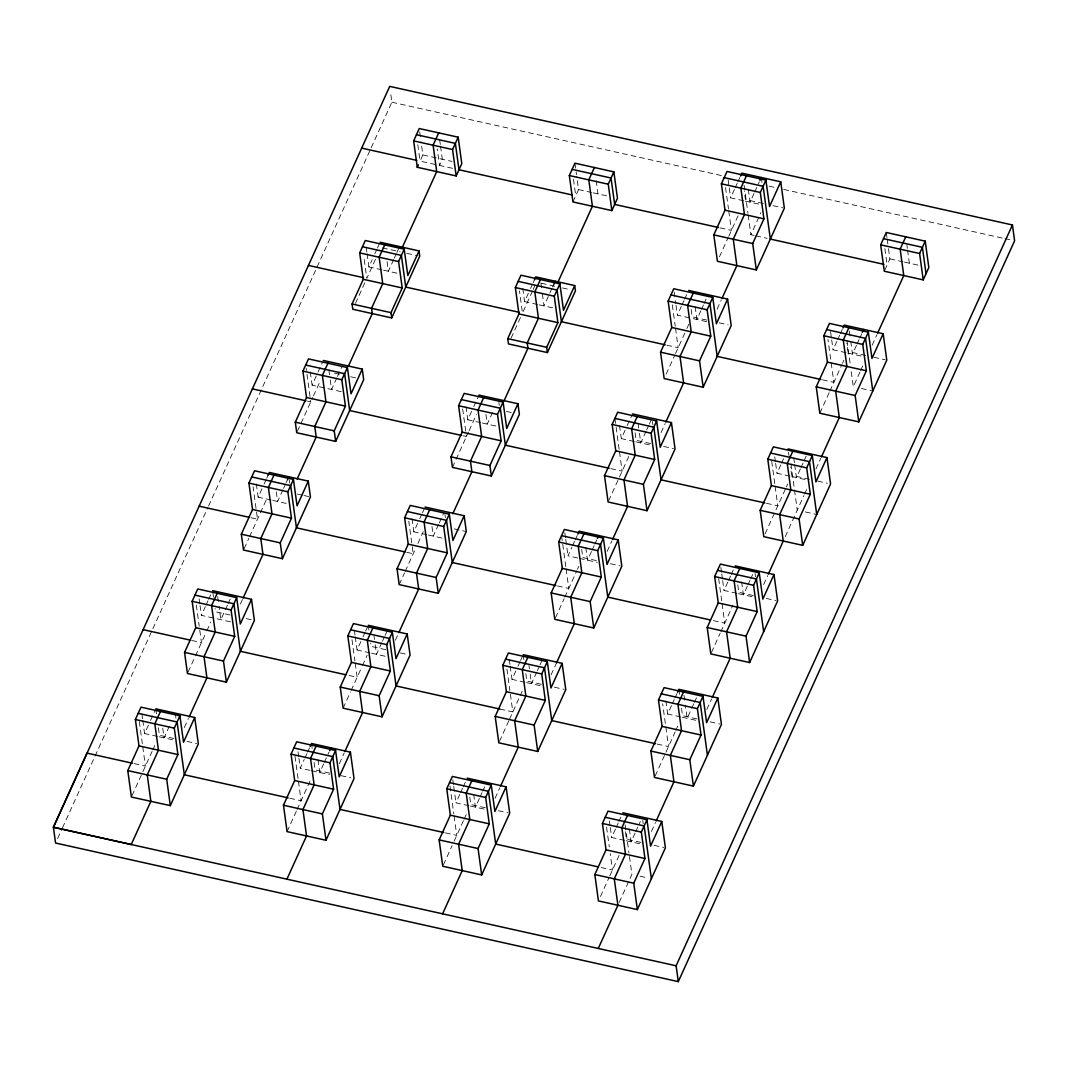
<?xml version="1.0" encoding="UTF-8"?>
<svg xmlns="http://www.w3.org/2000/svg" width="1068" height="1068" viewBox="0 0 1068 1068"><rect width="100%" height="100%" fill="white"/><g stroke="black" fill="none" stroke-linecap="round" stroke-linejoin="round"><path stroke-width="0.75" stroke-dasharray="5 3.75" d="M700.835 310.761L696.91 319.492L695.108 306.289M701.489 309.306L703.452 304.954M704.106 303.499L706.068 299.133M763.647 584.596L767.705 575.585M57.632 838.473L61.77 829.369M62.465 827.847L207.873 507.527M208.567 506.018L370.516 149.266M371.197 147.744L391.876 102.208L390.354 91.127M157.57 736.426L144.594 733.542L149.88 721.915M150.535 720.473L155.154 710.3M230.568 621.843L201.371 615.355L205.323 606.637M205.99 605.182L207.966 600.83M208.62 599.375L211.264 593.554M271.125 500.051L258.149 497.154L263.422 485.539M264.076 484.084L266.065 479.732M266.72 478.277L268.041 475.367M341.293 391.662L312.11 385.174L317.383 373.533M318.05 372.078L322.669 361.905M381.877 269.803L368.901 266.92L372.198 259.671M374.828 253.864L376.804 249.512M377.471 248.056L380.101 242.249M132.072 795.553L152.083 751.405M152.751 749.936L154.753 745.531M188.115 672.026L194.79 657.327M195.457 655.859L206.137 632.349M206.805 630.881L210.81 622.057M244.172 548.565L248.844 538.272M249.512 536.803L266.853 498.582M297.411 431.272L312.764 397.456M313.431 395.988L320.106 381.289M355.47 303.392L365.483 281.338M375.482 259.297L366.818 278.401L363.774 256.227M452.498 168.317L420.058 161.108L422.861 154.927L421.059 141.737M169.331 726.253L164.058 737.868L162.256 724.678M227.431 605.155L220.836 619.68L219.02 606.49M228.085 603.7L230.728 597.893M282.887 489.865L277.613 501.493L275.798 488.29M283.541 488.41L285.516 484.058M286.184 482.602L287.492 479.706M336.847 377.872L331.561 389.5L329.772 376.363M337.501 376.417L342.134 366.231M393.638 259.644L388.365 271.245L386.563 258.055M394.292 258.189L396.268 253.837M396.936 252.395L399.565 246.588M184.35 727.522L188.449 718.484M240.407 604.047L242.449 599.535M310.014 770.362L300.282 768.186L304.233 759.481M304.901 758.026L306.876 753.661M307.531 752.219L309.506 747.854M370.022 652.882L357.059 649.998L362.332 638.384M362.986 636.928L364.962 632.563M365.63 631.121L368.26 625.301L368.927 630.173M426.799 534.694L413.823 531.811L419.11 520.156M419.777 518.701L421.767 514.335M422.421 512.88L424.41 508.515M480.774 422.674L467.797 419.791L473.071 408.163M473.738 406.721L479.011 395.093M537.551 304.487L524.575 301.603L529.848 289.975M530.502 288.52L532.491 284.168M533.146 282.713L534.467 279.803M287.078 831.625L296.423 811.039M297.091 809.571L311.095 778.705M343.122 708.177L350.464 691.997M351.132 690.515L361.812 666.993M362.479 665.524L367.152 655.231M399.205 584.623L404.545 572.862M405.213 571.393L415.225 549.352M417.895 543.465L423.235 531.704M452.431 467.384L468.451 432.113M469.119 430.644L476.448 414.464M511.145 338.035L521.157 315.994M532.505 291.003L522.492 313.044L519.462 290.883M533.172 289.535L535.175 285.116M572.942 201.932L578.549 189.583L576.733 176.38M323.697 763.807L319.746 772.524L317.93 759.335M324.352 762.352L328.971 752.192M381.783 642.709L376.51 654.337L374.708 641.134M382.451 641.254L384.427 636.902M385.081 635.447L387.724 629.639M438.574 524.495L433.288 536.136L431.485 522.946M439.242 523.04L443.861 512.84M492.535 412.502L487.262 424.116L485.446 410.926M551.942 288.493L544.039 305.929L542.224 292.739M552.61 287.052L553.932 284.141M339.344 763.687L344.136 753.14M395.4 640.199L398.137 634.165M468.945 805.713L455.969 802.829L459.921 794.125M460.575 792.67L462.551 788.317M463.218 786.862L465.848 781.055M524.989 682.265L512.013 679.368L517.286 667.754M517.953 666.298L519.929 661.946M520.583 660.491L523.227 654.684L523.894 659.624M577.761 558.03L567.989 555.854L571.941 547.15M572.595 545.695L574.571 541.342M575.238 539.901L577.214 535.549M634.285 441.498L621.309 438.601L626.582 426.986M627.25 425.531L631.869 415.359M706.642 321.655L677.366 315.14L681.317 306.423M681.985 304.967L683.961 300.615M684.615 299.16L687.258 293.353M743.582 200.731L730.605 197.847L734.57 189.129M735.225 187.674L737.2 183.309M737.868 181.867L739.844 177.502M463.445 820.705L452.765 844.214M464.113 819.236L466.783 813.362M499.477 741.339L508.822 720.753M509.489 719.285L519.502 697.23M520.169 695.762L523.507 688.419M555.44 617.838L564.118 598.734M564.785 597.266L576.8 570.779M577.454 569.311L578.789 566.36M628.798 456.477L608.773 500.518M666.165 374.16L674.842 355.043M675.51 353.575L686.177 330.065M686.844 328.597L688.847 324.178M719.418 256.867L728.082 237.75M728.75 236.282L739.43 212.759M479.385 798.45L475.42 807.154L473.618 793.965M480.039 796.995L482.015 792.643M482.683 791.188L484.658 786.836M536.75 672.079L531.477 683.707L529.661 670.504M537.404 670.624L539.38 666.272M540.048 664.817L542.678 659.009M591.485 551.502L587.534 560.206L585.731 547.016M592.153 550.047L594.128 545.695M594.783 544.239L596.758 539.887M646.047 431.312L640.773 442.94L638.971 429.803M646.701 429.87L648.69 425.505M649.344 424.049L651.987 418.242M754.035 193.455L750.07 202.172L748.267 188.983M754.689 192L759.308 181.84M495.031 798.33L499.811 787.784M551.088 674.856L556.548 662.814M607.118 551.422L611.897 540.902M661.065 432.593L665.164 423.555M717.109 309.146L721.194 300.135M754.128 235.454L750.884 234.733L760.897 212.692M624.62 840.382L611.644 837.486L615.595 828.781M616.263 827.326L618.239 822.961M618.893 821.519L620.868 817.154M680.663 716.908L667.687 714.025L671.652 705.307M672.306 703.852L674.282 699.5M674.949 698.045L677.579 692.238M789.96 476.141L776.997 473.257L780.895 464.673M781.536 463.232L784.139 457.518M846.016 352.68L833.04 349.783L837.005 341.066M837.659 339.624L839.635 335.259M840.302 333.803L842.278 329.451M736.92 593.341L724.011 590.471L727.949 581.806M728.603 580.351L730.579 576.026M731.233 574.571L733.85 568.79M600.443 896.506L609.12 877.402M609.788 875.934L620.455 852.411M655.165 775.982L675.176 731.887M675.844 730.419L677.846 726.013M711.475 652.441L720.112 633.404M720.78 631.949L732.781 605.529M765.129 533.746L785.714 488.383M786.382 486.928L787.703 484.031M819.837 413.223L829.182 392.637M829.849 391.168L841.864 364.709M842.532 363.24L843.867 360.303M884.865 269.99L889.911 258.883L888.095 245.68M635.059 833.107L631.108 841.824L629.292 828.635M635.714 831.652L640.333 821.492M693.746 703.825L687.151 718.35L685.349 705.16M694.4 702.37L697.044 696.563M800.346 468.999L796.448 477.583L794.645 464.393M801 467.57L803.603 461.843M804.244 460.415L806.193 456.116M856.456 345.405L852.504 354.122L850.702 340.919M857.123 343.949L859.099 339.597M859.753 338.142L861.742 333.777M619.24 902.313L631.909 874.385L629.199 854.6M651.4 831.478L655.498 822.44M785.26 536.603L803.857 495.619M804.524 494.177L807.822 486.901M815.925 469.039L820.745 458.439M859.994 371.984L853.319 386.683L851.062 370.222M860.661 370.516L863.999 363.16M872.142 345.218L876.948 334.618M443.42 864.773L452.098 845.682M706.789 709.486L711.608 698.939M747.346 586.118L743.381 594.783L741.579 581.633M748.014 584.677L749.99 580.338M750.657 578.896L752.646 574.571M454.247 528.887L466.315 531.544M406.734 552.316L413.223 553.758L408.777 521.277M391.876 102.208L721.941 175.673M769.094 186.166L775.595 187.608M783.725 189.423L1003.212 238.271M1004.841 238.631L1011.343 240.086M763.273 203.507L745.437 199.529L744.303 191.292M773.005 205.67L782.737 207.833M745.21 201.091L759.802 204.335M422.861 154.927L452.058 161.428M578.549 189.583L591.525 192.467M593.14 192.827L607.732 196.071M889.911 258.883L902.887 261.767M904.503 262.127L919.094 265.371M720.072 227.871L731.42 230.408L728.71 210.61M755.744 235.814L767.104 238.338M382.451 247.896L400.286 251.861M406.774 253.303L418.122 255.839M541.369 283.26L555.974 286.518M562.449 287.959L570.566 289.762M706.789 320.08L692.184 316.836L691.063 308.585M719.165 322.843L728.189 324.846M865.707 355.457L847.872 351.479L846.737 343.242M873.811 357.259L885.172 359.782M847.645 353.041L862.236 356.285M383.505 270.164L398.097 273.421M539.166 304.847L553.758 308.091M666.819 345.178L678.18 347.701L675.47 327.903M822.507 379.821L833.854 382.344L827.98 339.464M861.422 388.485L872.783 391.008M334.511 373.173L339.37 374.254M350.718 376.777L358.835 378.579M506.406 411.42L511.265 412.515M650.732 443.554L636.141 440.296L634.779 430.404M663.709 446.437L673.441 448.6M809.491 479.278L791.655 475.313L790.52 467.063M817.594 481.094L827.326 483.257M635.901 441.858L650.505 445.102M791.588 476.502L806.18 479.759M482.389 423.035L496.994 426.292M307.517 401.141L310.761 401.875L306.156 368.246M463.205 435.797L466.449 436.518L462.257 406M610.776 468.638L622.123 471.175L619.413 451.377M766.45 503.295L777.811 505.818L775.088 486.033M805.379 511.959L816.726 514.482M297.478 494.07L302.337 495.151M303.966 495.512L308.826 496.593M610.455 563.73L620.188 565.893M753.381 595.543L738.789 592.299L737.654 584.049M766.317 598.427L775.995 600.576M738.535 593.701L753.114 596.945M579.39 558.39L597.266 562.369M272.74 500.411L287.332 503.655M428.428 535.055L443.861 538.486M251.033 517.726L257.508 519.168L253.063 486.688M557.469 585.931L568.79 588.441L566.08 568.657M713.397 620.628L724.771 623.165L722.061 603.367M230.074 615.021L215.469 611.764L215.028 608.52M246.281 618.626L252.769 620.067M385.748 649.664L371.157 646.42L370.716 643.163M400.34 652.908L406.828 654.364M541.436 684.321L526.831 681.064L525.71 672.827M554.399 687.205L564.131 689.367M697.11 718.964L682.519 715.72L681.384 707.47M710.087 721.848L719.819 724.024M526.604 682.626L541.196 685.87M682.292 717.269L696.883 720.513M371.651 653.242L386.242 656.5M191.733 640.466L201.465 642.629L199.449 627.891M349.036 675.483L357.139 677.286L355.123 662.547M499.851 709.045L512.827 711.929L510.117 692.144M657.154 744.062L668.501 746.585L662.627 703.705M174.017 738.482L159.426 735.238L158.291 726.988M186.993 741.379L196.726 743.542M329.705 773.139L315.1 769.881L313.979 761.644M341.052 775.662L350.785 777.824M485.379 807.782L470.788 804.538L469.653 796.287M498.356 810.679L508.088 812.841M641.067 842.438L626.462 839.181L625.341 830.944M654.03 845.322L663.762 847.485M159.199 736.786L173.79 740.044M311.629 770.722L329.465 774.687M470.561 806.073L485.152 809.33M626.235 840.743L640.827 843.987M134.061 763.58L145.408 766.103L142.698 746.318M289.735 798.223L301.096 800.76L298.386 780.962M445.423 832.88L456.77 835.403L454.06 815.618M601.097 867.523L612.458 870.06L610.188 853.559M640.026 876.187L648.129 877.989M596.331 560.58L582.794 557.536L581.673 549.299M906.879 245.066L907.333 248.363M907.56 250.019L909.362 263.209M886.293 232.49L886.974 237.443M887.201 239.085L887.868 244.038M884.851 248.564L887.107 265.051M849.34 331.027L850.475 339.277M847.004 340.612L850.155 363.641M830.557 331.641L831.465 338.236M831.692 339.891L833.04 349.783M761.284 177.475L762.192 184.07M793.738 457.798L794.418 462.738M790.934 463.966L797.262 510.157M788.491 452.218L788.945 455.515M744.102 185.258L747.947 213.293M748.174 214.948L750.884 234.733M774.727 456.77L775.408 461.71M775.635 463.365L776.997 473.257M771.71 461.283L774.874 484.378M728.122 179.704L729.03 186.299M729.257 187.941L730.605 197.847M725.546 187.527L728.483 208.968M755.076 573.529L755.53 576.84M720.847 567.388L721.527 572.328M721.754 573.983L722.435 578.923M722.662 580.578L724.011 590.471M718.671 578.629L721.835 601.725M674.202 292.045L675.777 303.592M676.004 305.234L677.366 315.14M672.306 304.821L675.243 326.261M652.428 421.54L652.882 424.837M683.987 695.268L685.122 703.505M678.901 689.327L679.582 694.28M638.077 423.248L638.744 428.161M596.198 180.719L598 193.909M665.885 700.822L667.687 714.025M619.507 425.411L621.309 438.601M614.901 418.389L619.186 449.721M574.931 163.19L576.506 174.738M573.489 179.264L575.745 195.751M642.762 820.424L643.216 823.722M625.14 824.91L628.972 852.945M540.875 282.833L541.997 291.083M609.387 820.998L610.055 825.951M610.282 827.593L611.644 837.486M606.584 827.166L609.294 846.964M564.825 532.772L565.506 537.711M565.733 539.367L567.989 555.854M561.554 535.669L565.853 567.001M522.773 288.4L524.575 301.603M498.889 402.449L499.29 405.453M528.98 665.564L529.434 668.862M439.615 139.467L440.296 144.42M440.523 146.062L442.326 159.266L439.522 165.433L437.266 148.946M509.303 659.583L509.983 664.523M510.21 666.178L512.013 679.368M506.953 669.049L509.89 690.489M465.995 406.601L467.797 419.791M419.697 131.845L420.832 140.082M417.802 144.607L420.058 161.108M444.956 514.549L445.396 517.726M452.805 779.733L453.486 784.686M453.713 786.342L455.969 802.829M449.988 785.928L453.833 813.963M412.021 518.607L413.823 531.811M366.19 247.122L366.871 252.075M367.098 253.73L368.901 266.92M374.027 636.194L374.481 639.492M328.864 369.795L329.545 374.721M354.349 630.213L355.017 635.153M355.244 636.808L357.059 649.998M351.986 639.612L354.896 660.905M310.307 372.038L312.11 385.174M289.254 479.959L289.682 483.123M311.496 743.502L312.39 750.096M298.025 751.698L298.693 756.651M298.92 758.293L300.282 768.186M294.995 756.224L298.159 779.32M256.333 483.964L258.149 497.154M217.672 596.585L218.806 604.835M212.812 592.286L213.466 597.145M199.115 598.854L199.796 603.807M200.023 605.449L201.371 615.355M196.298 604.955L199.222 626.249M175.272 713.184L176.167 719.779M155.808 708.845L156.489 713.798M141.884 713.744L142.565 718.697M142.792 720.353L144.594 733.542M139.307 721.567L142.471 744.663"/><path stroke-width="1.5" d="M842.932 327.996L844.254 325.099L883.169 333.75L871.969 358.447L868.364 332.188L848.886 327.729L843.279 340.078L846.897 366.471L835.683 391.155L839.301 417.548L821.425 456.93M773.993 574.544L777.611 600.937L749.643 662.547L710.821 653.91L707.203 627.517L718.257 602.926L714.639 576.533L720.406 564.091L759.241 572.822L762.832 599.121L773.993 574.544L735.171 565.906M768.386 574.077L783.258 541.022L779.64 514.629L790.854 489.932L787.236 463.552L792.843 451.203M160.44 711.488L154.833 723.837L158.451 750.217L147.237 774.914L150.855 801.307L131.244 844.521L53.413 827.259L389.713 86.374L1012.437 224.974L1014.6 240.807L678.287 981.625L55.563 843.026L53.4 827.193L87.029 753.114L132.432 763.22M194.723 717.509L198.341 743.902L170.319 805.632L131.404 797.035L127.786 770.589L139 745.891L135.382 719.498L140.989 707.149L179.905 715.814L183.522 742.207L194.723 717.509L155.808 708.845M251.501 599.322L254.398 620.428L226.376 682.158L187.447 673.507L184.564 652.388L195.764 627.69L192.147 601.311L197.754 588.962L236.682 597.639L240.287 624.006L251.501 599.322L212.585 590.657M308.278 481.121L310.441 496.954L282.419 558.697L243.504 550.033L241.328 534.2L252.542 509.503L248.924 483.11L254.531 470.774L293.446 479.425L297.064 505.818L308.278 481.121L269.363 472.47L268.041 475.367M362.252 369.114L363.694 379.661L335.672 441.404L296.744 432.74L295.302 422.18L306.516 397.483L302.898 371.103L308.505 358.901L347.42 367.566L351.025 393.838L362.252 369.114L323.324 360.45M419.03 250.913L419.751 256.2L391.716 317.93L352.8 309.266L352.08 303.993L363.294 279.295L359.676 252.902L365.296 240.527L404.211 249.191L407.829 275.584L419.03 250.913L380.101 242.249M413.65 140.883L419.257 128.534L458.172 137.198L461.79 163.591L456.183 175.94L417.254 167.275L413.65 140.883L452.565 149.547L456.183 175.94M217.218 593.287L211.611 605.636L215.229 632.029L204.015 656.727L206.912 677.833L189.143 716.988M273.995 475.1L268.388 487.449L272.006 513.841L260.792 538.526L262.955 554.359L243.144 598.027M327.969 363.227L322.362 375.429L325.98 401.822L314.766 426.506L316.208 437.066L297.118 479.118M417.254 167.275L418.376 164.806M384.747 244.866L379.14 257.241L382.744 283.621L371.544 308.318L372.265 313.591L348.342 366.297M438.708 132.873L433.101 145.221L436.719 171.601L402.342 247.322M170.319 805.632L166.701 779.24L177.915 754.555L174.298 728.162L179.905 715.814M287.492 479.706L288.814 476.795M226.376 682.158L223.479 661.052L234.693 636.354L231.075 609.975L236.682 597.639M282.419 558.697L280.257 542.864L291.457 518.167L287.853 491.774L293.446 479.425M347.42 367.566L341.813 379.754L345.431 406.147L334.217 430.845L335.672 441.404M391.716 317.93L390.995 312.657L402.209 287.959L398.591 261.567L404.211 249.191M452.565 149.547L458.172 137.198M350.411 752.166L354.029 778.545L325.994 840.262L287.078 831.625L283.461 805.232L294.675 780.534L291.057 754.155L296.664 741.806L335.579 750.47L339.197 776.85L350.411 752.166L311.496 743.502L310.174 746.399M407.188 633.965L410.072 655.084L382.037 716.828L343.122 708.177L340.225 687.058L351.452 662.347L347.834 635.954L353.441 623.605L392.356 632.269L395.974 658.662L407.188 633.965L368.26 625.301M464.153 515.751L466.315 531.544L438.294 593.327L399.205 584.623L397.042 568.79L408.23 544.159L404.612 517.766L410.219 505.418L449.308 514.162L452.912 540.501L464.153 515.751L425.064 507.06M517.927 403.757L519.382 414.317L491.347 476.008L452.431 467.384L450.99 456.837L462.19 432.139L458.586 405.747L464.179 393.398L503.108 402.062L506.726 428.455L517.927 403.757L479.011 395.093M574.704 285.57L575.425 290.843L547.403 352.574L508.488 343.923L507.754 338.636L518.968 313.939L515.35 287.559L520.957 275.21L559.886 283.874L563.49 310.254L574.704 285.57L535.789 276.906L534.467 279.803M569.324 175.539L574.931 163.19L613.846 171.855L617.464 198.248L611.857 210.583L572.942 201.932L569.324 175.539L608.253 184.203L611.857 210.583M316.128 746.131L310.521 758.48L314.139 784.873L302.925 809.557L306.543 835.95L286.918 879.164M372.906 627.944L367.299 640.293L370.903 666.672L359.689 691.396L362.586 712.503L344.817 751.645M429.67 509.756L424.063 522.092L427.681 548.485L416.493 573.115L418.669 588.962L398.831 632.656M483.644 397.737L478.037 410.085L481.655 436.465L470.441 461.162L471.896 471.722L452.819 513.721M540.421 279.536L534.814 291.884L538.432 318.277L527.218 342.975L527.939 348.248L504.016 400.954M329.625 750.737L330.947 747.827M594.395 167.516L588.788 179.865L592.406 206.257L558.03 281.965M325.994 840.262L322.389 813.896L333.59 789.199L329.985 762.819L335.579 750.47M382.037 716.828L379.153 695.722L390.367 671.011L386.749 644.618L392.356 632.269M438.294 593.327L436.131 577.494L447.305 552.85L443.701 526.511L449.308 514.162M553.932 284.141L555.24 281.231M491.347 476.008L489.905 465.488L501.119 440.804L497.501 414.411L503.108 402.062M547.403 352.574L546.683 347.3L557.883 322.603L554.279 296.223L559.886 283.874M608.253 184.203L613.846 171.855M506.085 786.809L509.703 813.202L481.681 874.932L442.753 866.241L439.148 839.889L450.349 815.191L446.744 788.798L452.351 776.436L491.267 785.1L494.884 811.493L506.085 786.809L467.17 778.145M562.142 663.335L565.76 689.728L537.738 751.458L498.809 742.807L495.192 716.414L506.406 691.717L502.788 665.324L508.395 652.989L547.323 661.653L550.928 688.032L562.142 663.335L523.227 654.684M618.198 539.874L621.803 566.254L593.781 627.997L554.773 619.32L551.168 592.927L562.302 568.376L558.697 541.983L564.371 529.461L603.38 538.152L606.998 564.531L618.198 539.874L579.19 531.183L577.868 534.093M671.438 422.581L675.056 448.961L647.034 510.704L608.106 501.987L604.501 475.647L615.769 450.829L612.151 424.437L617.691 412.221L656.633 421.006L660.238 447.265L671.438 422.581L632.523 413.917M727.588 299.12L731.193 325.513L703.171 387.243L664.163 378.566L660.545 352.173L671.759 327.489L668.141 301.096L673.748 288.747L712.756 297.425L716.374 323.818L727.588 299.12L688.58 290.443M780.748 181.814L784.353 208.193L756.331 269.937L717.416 261.273L713.798 234.88L725.012 210.182L721.394 183.803L727.001 171.454L765.916 180.118L769.534 206.498L780.748 181.814L741.819 173.149L740.498 176.046M471.816 780.775L466.195 793.137L469.813 819.516L458.599 844.214L462.217 870.607L442.606 913.821M527.859 657.314L522.252 669.663L525.87 696.056L514.656 720.74L518.274 747.133L500.505 786.288M583.916 533.813L578.242 546.335L581.846 572.728L570.712 597.279L574.317 623.659L556.548 662.814M746.452 175.779L740.858 188.128L744.463 214.521L733.262 239.219L736.867 265.598L721.875 298.639M597.413 538.446L598.734 535.535M759.962 180.385L761.284 177.475M481.681 874.932L478.064 848.539L489.277 823.855L485.66 797.462L491.267 785.1M537.738 751.458L534.12 725.079L545.321 700.381L541.716 673.988L547.323 661.653M593.781 627.997L590.163 601.604L601.311 577.054L597.693 550.674L603.38 538.152M647.034 510.704L643.417 484.311L654.684 459.494L651.093 433.234L656.633 421.006M703.171 387.243L699.553 360.864L710.767 336.166L707.149 309.773L712.756 297.425M756.331 269.937L752.713 243.544L763.927 218.847L760.309 192.467L765.916 180.118M612.578 539.407L627.57 506.365L623.952 479.973L635.22 455.155L631.615 428.762L637.169 416.68M665.845 422.047L683.627 382.891L680.009 356.512L691.223 331.814L687.605 305.421L693.292 293.099M661.773 821.466L665.391 847.845L637.356 909.589L598.44 900.925L594.823 874.532L606.037 849.834L602.419 823.455L608.026 811.106L646.941 819.77L650.559 846.15L661.773 821.466L622.858 812.801M717.83 697.991L721.434 724.384L693.412 786.115L654.497 777.451L650.879 751.058L662.093 726.374L658.475 699.981L664.082 687.632L702.998 696.323L706.615 722.689L717.83 697.991L678.901 689.327L677.579 692.238M826.966 457.585L830.57 483.978L802.709 545.347L763.794 536.683L760.176 510.304L771.39 485.606L767.772 459.213L773.379 446.865L812.294 455.529L815.912 481.922L826.966 457.585L788.037 448.92M883.169 333.75L886.787 360.143L858.765 421.873L819.837 413.223L816.232 386.83L827.433 362.132L823.828 335.739L829.435 323.404L848.886 327.729M880.686 244.839L886.293 232.49L925.208 241.154L928.826 267.547L923.219 279.883L884.304 271.232L880.686 244.839L919.601 253.503L923.219 279.883M627.49 815.431L621.883 827.78L625.501 854.173L614.287 878.871L617.905 905.25L598.28 948.464M683.533 691.971L677.926 704.306L681.544 730.699L670.344 755.396L673.948 781.789L656.179 820.932M862.397 332.335L863.718 329.425M905.757 236.816L900.15 249.164L903.768 275.557L877.642 333.096M637.356 909.589L633.751 883.196L644.952 858.498L641.347 832.119L646.941 819.77M693.412 786.115L689.795 759.722L701.009 735.038L697.391 708.671L702.998 696.323M802.709 545.347L799.091 518.955L810.305 494.27L806.687 467.877L812.294 455.529M749.643 662.547L746.025 636.154L757.172 611.59L753.581 585.291L759.241 572.822M868.364 332.188L862.744 344.403L866.362 370.796L855.148 395.494L858.765 421.873M919.601 253.503L925.208 241.154M678.287 981.625L676.124 965.792L1012.437 224.974M712.289 697.431L730.178 658.208L726.56 631.829L737.721 607.251L734.103 580.872L739.777 568.496M405.106 551.956L296.437 527.832L290.656 485.606L251.728 476.942M724.197 177.622L763.113 186.286L770.348 239.072L883.863 264.33M721.394 183.803L760.309 192.467M416.453 134.715L455.369 143.379L458.986 169.759L572.501 195.03M572.128 169.358L611.043 178.022L614.661 204.415L718.457 227.511M883.49 238.658L922.405 247.322L926.023 273.715M725.012 210.182L763.927 218.847M361.678 148.105L416.814 160.387M713.798 234.88L752.713 243.544M670.944 294.915L709.953 303.606L717.189 356.378L820.891 379.46M668.141 301.096L707.149 309.773M823.828 335.739L862.744 344.403M362.479 246.735L401.394 255.399L405.733 287.065L519.248 312.323M518.154 281.378L557.082 290.042L561.421 321.708L665.204 344.817M359.676 252.902L398.591 261.567M515.35 287.559L554.279 296.223M671.759 327.489L710.767 336.166M827.433 362.132L866.362 370.796M308.438 265.411L363.574 277.68M363.294 279.295L402.209 287.959M518.968 313.939L557.883 322.603M660.545 352.173L699.553 360.864M816.232 386.83L855.148 395.494M352.08 303.993L390.995 312.657M507.754 338.636L546.683 347.3M614.901 418.389L653.83 427.187L661.039 479.826L764.835 502.935M770.575 453.046L809.491 461.71L816.726 514.482M612.151 424.437L651.093 433.234M767.772 459.213L806.687 467.877M461.376 399.579L500.305 408.243L505.364 445.182L609.147 468.278M305.715 365.042L344.644 373.707L349.677 410.526L461.576 435.437M302.898 371.103L341.813 379.754M458.586 405.747L497.501 414.411M615.769 450.829L654.684 459.494M771.39 485.606L810.305 494.27M306.516 397.483L345.431 406.147M462.19 432.139L501.119 440.804M252.382 388.872L305.902 400.78M604.501 475.647L643.417 484.311M760.176 510.304L799.091 518.955M295.302 422.18L334.217 430.845M450.99 456.837L489.905 465.488M561.554 535.669L600.563 544.346L607.799 597.132L710.153 619.907M717.536 570.379L756.438 578.99L763.647 631.682M714.639 576.533L753.581 585.291M558.697 541.983L597.693 550.674M248.924 483.11L287.853 491.774M404.612 517.766L443.701 526.511M562.302 568.376L601.311 577.054M718.257 602.926L757.172 611.59M252.542 509.503L291.457 518.167M408.23 544.159L447.305 552.85M199.129 506.165L249.405 517.366M555.841 585.571L452.285 562.516L446.504 520.343L407.442 511.532M707.203 627.517L746.025 636.154M551.168 592.927L590.163 601.604M397.042 568.79L436.131 577.494M241.328 534.2L280.257 542.864M505.591 659.156L544.52 667.82L551.742 720.593L655.525 743.702M661.279 693.813L700.194 702.49L707.43 755.25M194.95 595.13L233.879 603.807L240.38 651.293L345.792 674.762M350.638 629.786L389.553 638.45L396.068 685.95L499.851 709.045M697.391 708.671L658.475 699.981M502.788 665.324L541.716 673.988M192.147 601.311L231.075 609.975M347.834 635.954L386.749 644.618M506.406 691.717L545.321 700.381M662.093 726.374L701.009 735.038M195.764 627.69L234.693 636.354M351.452 662.347L390.367 671.011M143.085 629.639L190.104 640.106M495.192 716.414L534.12 725.079M650.879 751.058L689.795 759.722M184.564 652.388L223.479 661.052M340.225 687.058L379.153 695.722M138.186 713.331L177.101 721.995L184.337 774.767L288.12 797.863M293.86 747.974L332.789 756.638L340.011 809.41L443.794 832.519M449.548 782.63L488.463 791.295L495.699 844.067L597.853 866.802M605.222 817.274L644.151 825.938L651.373 878.724M135.382 719.498L174.298 728.162M291.057 754.155L329.985 762.819M446.744 788.798L485.66 797.462M602.419 823.455L641.347 832.119M139 745.891L177.915 754.555M294.675 780.534L333.59 789.199M450.349 815.191L489.277 823.855M606.037 849.834L644.952 858.498M127.786 770.589L166.701 779.24M283.461 805.232L322.389 813.896M439.148 839.889L478.064 848.539M594.823 874.532L633.751 883.196M53.4 827.193L676.124 965.792M826.632 329.571L865.561 338.356L872.783 391.008"/></g></svg>
